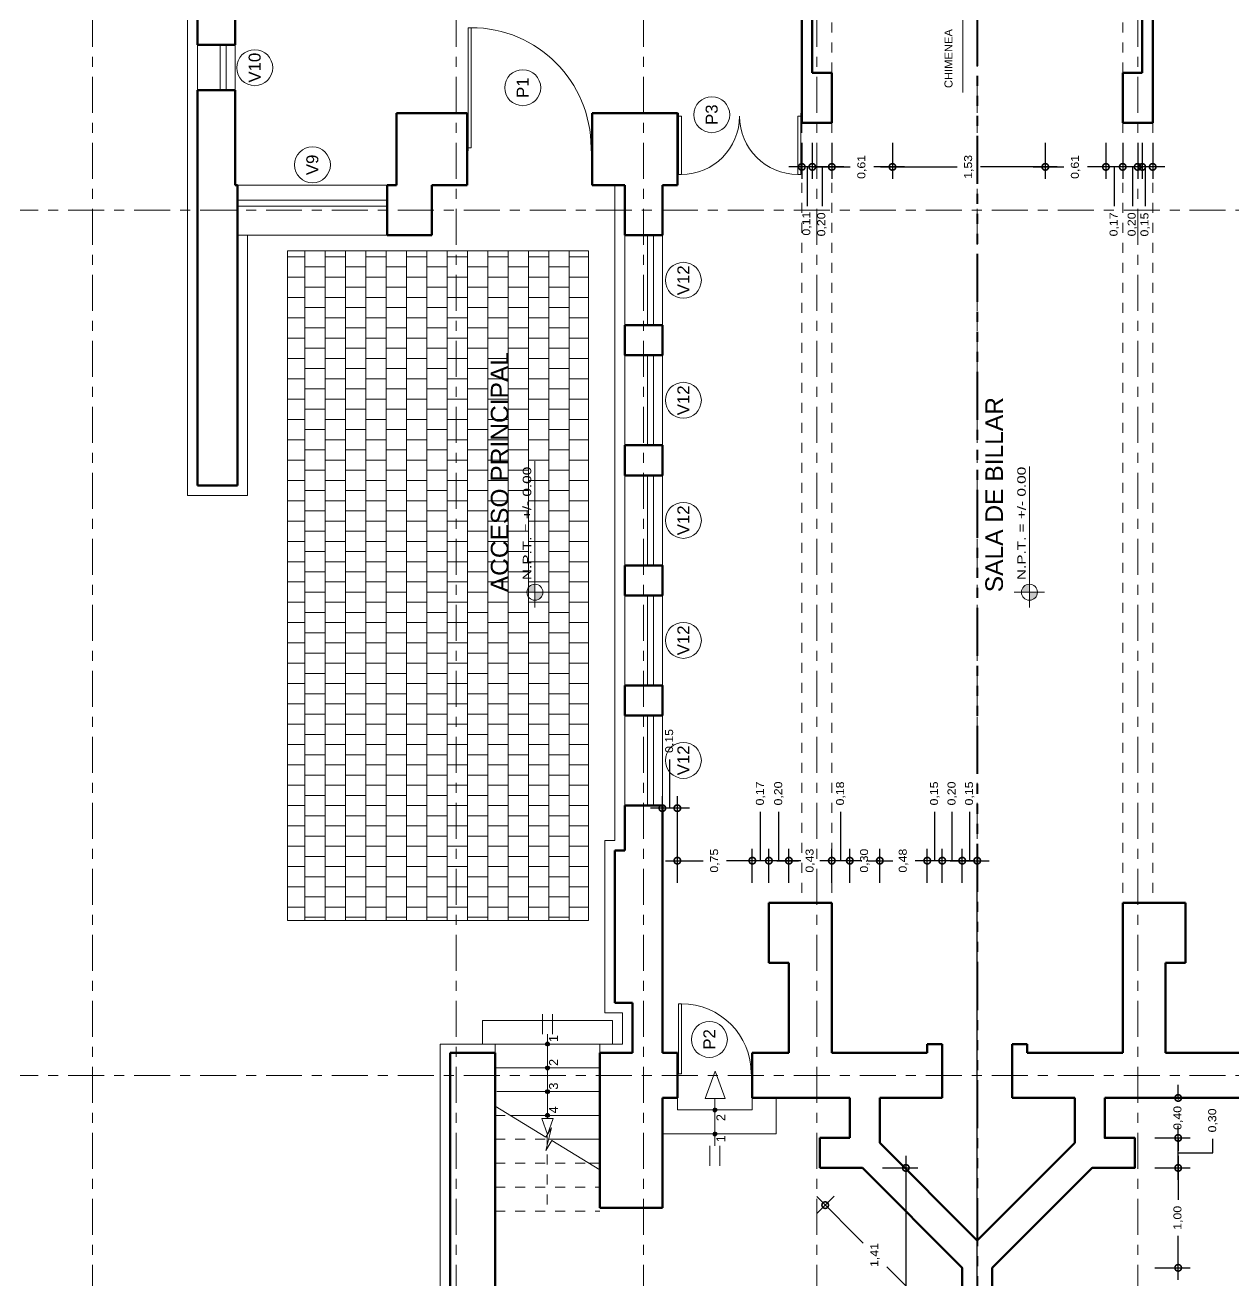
# Model space of a CAD drawing. Header units: millimetres. Extents: x -1459 to -1413, y -119 to 301.
# Drawn here: x -1448.68 to -1436.59, y -104.2 to -91.65 of the extents above; entities that cross this region are included whole.
import ezdxf

# ---------------------------------------------------------------- set-up
doc = ezdxf.new("R2010")
doc.units = ezdxf.units.MM
for name, pattern in [('ACAD_ISO06W100', [36, 24, -3, 0, -3, 0, -3, 0, -3]), ('ACAD_ISO10W100', [18, 12, -3, 0, -3]), ('RAYITAS', [0.375, 0.25, -0.125])]:
    doc.linetypes.add(name, pattern=pattern)
doc.layers.get('0').update_dxf_attribs({"lineweight": 0})
doc.layers.get('Defpoints').update_dxf_attribs({"lineweight": 5})
for name, color, linetype, lineweight in [('CORTE PLUMA 5', 5, 'Continuous', 40), ('COTAS', 190, 'Continuous', 9), ('EJES', 2, 'ACAD_ISO10W100', 13), ('GRADAS CAMBIO NIVEL', 3, 'Continuous', 15), ('MURO CORTADO', 1, 'Continuous', 60), ('MURO VISTO', 6, 'Continuous', 18), ('PROYECCIONES', 40, 'RAYITAS', 13), ('PUERTA VENTANA', 4, 'Continuous', 9), ('TEXTOS', 30, 'Continuous', 5), ('TEXTURAS', 227, 'Continuous', 0), ('VANOS CUADRO', 8, 'Continuous', 9)]:
    doc.layers.add(name, color=color, linetype=linetype, lineweight=lineweight)
doc.styles.add('Arial', font='arial.ttf')
doc.styles.add('ARIAL DERECHO', font='arial.ttf', dxfattribs={"width": 1.1})
doc.styles.get("Standard").update_dxf_attribs({"font": 'arial.ttf'})
doc.dimstyles.new('COTAS 50 OK', dxfattribs={"dimtxt": 0.08, "dimasz": 0.13, "dimexe": 0.12, "dimexo": 0.2, "dimgap": 0.07, "dimtad": 0, "dimtih": 1, "dimtoh": 1, "dimzin": 0, "dimtxsty": 'ARIAL DERECHO', "dimblk": 'DOTSMALL', "dimcen": 0.15, "dimdle": 0.12, "dimadec": 0, "dimazin": 0, "dimtfac": 1, "dimtmove": 1, "dimatfit": 3, "dimfxl": 1, "dimtzin": 0, "dimarcsym": 0})

# ---------------------------------------------------------------- blocks, each defined once
blk = doc.blocks.new('puerta--1.25')
at = {"layer": 'PUERTA VENTANA'}
blk.add_line((92.632, 143.638), (92.632, 143.668), dxfattribs=at)
for points in [[(91.432, 143.678), (91.402, 143.678), (91.402, 143.668), (92.632, 143.668)], [(91.432, 143.678), (91.432, 143.638), (92.632, 143.638)]]:
    blk.add_lwpolyline(points, dxfattribs=at)
blk.add_lwpolyline([(91.402, 142.438), (91.402, 142.428), (91.432, 142.428), (91.432, 142.438), (91.402, 142.438)], close=True, dxfattribs=at)
blk.add_arc((91.432, 143.638), 1.2, 270, 0, dxfattribs=at)
blk = doc.blocks.new('npt')
h = blk.add_hatch(color=256)
h.paths.add_polyline_path([(0, 0), (0.071, 0, 0.414214), (0, 0.071)])
h.paths.add_polyline_path([(0, -0.071), (0, 0), (-0.071, 0, 0.414214)])
for p, q in [((0, 0.135), (0, -0.135)), ((-0.135, 0), (0.972, 0))]:
    blk.add_line(p, q)
blk.add_circle((0, 0), 0.0709)
blk = doc.blocks.new('CIRCULO GRADA')
at = {"layer": 'GRADAS CAMBIO NIVEL'}
h = blk.add_hatch(color=256, dxfattribs=at)
h.paths.add_polyline_path([(0.014, 0.014, 0.414214), (-0.014, 0.014), (0, 0)])
h.paths.add_polyline_path([(0.014, 0.014), (0, 0), (0.014, -0.014, 0.414214)])
h.paths.add_polyline_path([(0.014, -0.014), (0, 0), (-0.014, -0.014, 0.414214)])
h.paths.add_polyline_path([(0, 0), (-0.014, 0.014, 0.414214), (-0.014, -0.014)])
blk.add_circle((0, 0), 0.02, dxfattribs=at)
blk = doc.blocks.new('puerta--75')
at = {"layer": 'PUERTA VENTANA'}
for p, q in [((211.926, 118.601), (212.626, 118.601)), ((211.926, 118.601), (211.926, 118.571)), ((211.926, 118.571), (212.626, 118.571)), ((212.626, 118.571), (212.626, 118.601))]:
    blk.add_line(p, q, dxfattribs=at)
blk.add_arc((211.926, 118.571), 0.7, 270, 0, dxfattribs=at)
blk = doc.blocks.new('puert dobl')
at = {"layer": 'PUERTA VENTANA'}
for p, q in [((368.957, 113.998), (368.957, 114.003)), ((368.957, 114.003), (368.987, 114.003)), ((368.957, 113.993), (368.957, 113.998)), ((369.569, 113.993), (368.957, 113.993)), ((368.987, 114.003), (368.987, 113.963)), ((368.987, 113.963), (369.569, 113.963)), ((369.569, 113.963), (369.569, 113.993)), ((369.569, 112.798), (369.569, 112.768))]:
    blk.add_line(p, q, dxfattribs=at)
blk.add_lwpolyline([(369.569, 112.768), (368.957, 112.768), (368.957, 112.763), (368.957, 112.758), (368.987, 112.758), (368.987, 112.798), (369.569, 112.798)], dxfattribs=at)
for centre, start, end in [((368.987, 113.963), 270, 0), ((368.987, 112.798), 0, 90)]:
    blk.add_arc(centre, 0.582, start, end, dxfattribs=at)
blk = doc.blocks.new('FLEC')
at = {"layer": 'TEXTOS', "extrusion": (0, 0, -1)}
for p, q in [((203.611, -47.254), (203.889, -47.016)), ((203.889, -47.016), (204.734, -47.016))]:
    blk.add_line(p, q, dxfattribs=at)
blk.add_solid([(-203.597, -47.238), (-203.513, -47.339), (-203.625, -47.271)], dxfattribs=at)
blk = doc.blocks.new('_DotSmall')
at = {"color": 0, "linetype": 'ByBlock', "const_width": 0.5}
blk.add_lwpolyline([(-0.0625, 0, 1), (0.0625, 0, 1)], format="xyb", close=True, dxfattribs=at)
blk = doc.blocks.new('*D888')
at = {"layer": 'COTAS', "color": 0, "lineweight": -2}
for p, q in [((-1441.137, -99.656), (-1441.137, -99.516)), ((-1441.137, -100.003), (-1441.137, -99.656)), ((-1441.237, -100.225), (-1441.237, -99.883)), ((-1441.037, -100.225), (-1441.037, -99.883)), ((-1440.917, -100.003), (-1441.357, -100.003))]:
    blk.add_line(p, q, dxfattribs=at)
at = {"layer": 'Defpoints', "color": 0}
for p in [(-1441.237, -100.003), (-1441.237, -100.425), (-1441.037, -100.425)]:
    blk.add_point(p, dxfattribs=at)
at = {"layer": 'COTAS', "color": 0, "lineweight": -2, "xscale": 0.13, "yscale": 0.13, "zscale": 0.13, "rotation": 180}
blk.add_blockref('_DotSmall', (-1441.237, -100.003), dxfattribs=at)
at = {"layer": 'COTAS', "color": 0, "lineweight": -2, "xscale": 0.13, "yscale": 0.13, "zscale": 0.13}
blk.add_blockref('_DotSmall', (-1441.037, -100.003), dxfattribs=at)
at = {"layer": 'COTAS', "color": 0, "insert": (-1441.137, -99.331), "char_height": 0.08, "attachment_point": 5, "rotation": 90, "style": 'ARIAL DERECHO'}
blk.add_mtext('0,20', dxfattribs=at)
blk = doc.blocks.new('*D889')
at = {"layer": 'COTAS', "color": 0, "lineweight": -2}
for p, q in [((-1441.32, -99.656), (-1441.32, -99.516)), ((-1441.32, -100.003), (-1441.32, -99.656)), ((-1441.403, -100.225), (-1441.403, -99.883)), ((-1441.237, -100.225), (-1441.237, -99.883)), ((-1441.117, -100.003), (-1441.523, -100.003))]:
    blk.add_line(p, q, dxfattribs=at)
at = {"layer": 'Defpoints', "color": 0}
for p in [(-1441.403, -100.003), (-1441.403, -100.425), (-1441.237, -100.425)]:
    blk.add_point(p, dxfattribs=at)
at = {"layer": 'COTAS', "color": 0, "lineweight": -2, "xscale": 0.13, "yscale": 0.13, "zscale": 0.13, "rotation": 180}
blk.add_blockref('_DotSmall', (-1441.403, -100.003), dxfattribs=at)
at = {"layer": 'COTAS', "color": 0, "lineweight": -2, "xscale": 0.13, "yscale": 0.13, "zscale": 0.13}
blk.add_blockref('_DotSmall', (-1441.237, -100.003), dxfattribs=at)
at = {"layer": 'COTAS', "color": 0, "insert": (-1441.32, -99.331), "char_height": 0.08, "attachment_point": 5, "rotation": 90, "style": 'ARIAL DERECHO'}
blk.add_mtext('0,17', dxfattribs=at)
blk = doc.blocks.new('*D890')
at = {"layer": 'COTAS', "color": 0, "lineweight": -2}
for p, q in [((-1442.153, -100.225), (-1442.153, -99.883)), ((-1441.403, -100.225), (-1441.403, -99.883)), ((-1442.273, -100.003), (-1441.896, -100.003)), ((-1441.283, -100.003), (-1441.66, -100.003))]:
    blk.add_line(p, q, dxfattribs=at)
at = {"layer": 'Defpoints', "color": 0}
for p in [(-1442.153, -100.003), (-1442.153, -100.425), (-1441.403, -100.425)]:
    blk.add_point(p, dxfattribs=at)
at = {"layer": 'COTAS', "color": 0, "lineweight": -2, "xscale": 0.13, "yscale": 0.13, "zscale": 0.13, "rotation": 180}
blk.add_blockref('_DotSmall', (-1442.153, -100.003), dxfattribs=at)
at = {"layer": 'COTAS', "color": 0, "lineweight": -2, "xscale": 0.13, "yscale": 0.13, "zscale": 0.13}
blk.add_blockref('_DotSmall', (-1441.403, -100.003), dxfattribs=at)
at = {"layer": 'COTAS', "color": 0, "insert": (-1441.778, -100.003), "char_height": 0.08, "attachment_point": 5, "rotation": 90, "style": 'ARIAL DERECHO'}
blk.add_mtext('0,75', dxfattribs=at)
blk = doc.blocks.new('*D891')
at = {"layer": 'COTAS', "color": 0, "lineweight": -2}
for p, q in [((-1442.228, -99.131), (-1442.228, -98.991)), ((-1442.228, -99.478), (-1442.228, -99.131)), ((-1442.303, -99.7), (-1442.303, -99.358)), ((-1442.153, -100.225), (-1442.153, -99.358)), ((-1442.033, -99.478), (-1442.423, -99.478))]:
    blk.add_line(p, q, dxfattribs=at)
at = {"layer": 'Defpoints', "color": 0}
for p in [(-1442.303, -99.478), (-1442.303, -99.9), (-1442.153, -100.425)]:
    blk.add_point(p, dxfattribs=at)
at = {"layer": 'COTAS', "color": 0, "lineweight": -2, "xscale": 0.13, "yscale": 0.13, "zscale": 0.13, "rotation": 180}
blk.add_blockref('_DotSmall', (-1442.303, -99.478), dxfattribs=at)
at = {"layer": 'COTAS', "color": 0, "lineweight": -2, "xscale": 0.13, "yscale": 0.13, "zscale": 0.13}
blk.add_blockref('_DotSmall', (-1442.153, -99.478), dxfattribs=at)
at = {"layer": 'COTAS', "color": 0, "insert": (-1442.228, -98.806), "char_height": 0.08, "attachment_point": 5, "rotation": 90, "style": 'ARIAL DERECHO'}
blk.add_mtext('0,15', dxfattribs=at)
blk = doc.blocks.new('*D892')
at = {"layer": 'COTAS', "color": 0, "lineweight": -2}
for p, q in [((-1441.037, -100.225), (-1441.037, -99.883)), ((-1440.608, -100.225), (-1440.608, -99.883)), ((-1441.157, -100.003), (-1440.941, -100.003)), ((-1440.488, -100.003), (-1440.704, -100.003))]:
    blk.add_line(p, q, dxfattribs=at)
at = {"layer": 'Defpoints', "color": 0, "lineweight": 60}
for p in [(-1441.037, -100.003), (-1441.037, -100.425), (-1440.608, -100.425)]:
    blk.add_point(p, dxfattribs=at)
at = {"layer": 'COTAS', "color": 0, "lineweight": -2, "xscale": 0.13, "yscale": 0.13, "zscale": 0.13, "rotation": 180}
blk.add_blockref('_DotSmall', (-1441.037, -100.003), dxfattribs=at)
at = {"layer": 'COTAS', "color": 0, "lineweight": -2, "xscale": 0.13, "yscale": 0.13, "zscale": 0.13}
blk.add_blockref('_DotSmall', (-1440.608, -100.003), dxfattribs=at)
at = {"layer": 'COTAS', "color": 0, "insert": (-1440.823, -100.003), "char_height": 0.08, "attachment_point": 5, "rotation": 90, "style": 'ARIAL DERECHO'}
blk.add_mtext('0,43', dxfattribs=at)
blk = doc.blocks.new('*D893')
at = {"layer": 'COTAS', "color": 0, "lineweight": -2}
for p, q in [((-1440.428, -100.225), (-1440.428, -99.883)), ((-1440.128, -100.225), (-1440.128, -99.883)), ((-1440.428, -100.003), (-1440.558, -100.003)), ((-1440.428, -100.003), (-1440.396, -100.003)), ((-1440.128, -100.003), (-1440.16, -100.003)), ((-1440.128, -100.003), (-1439.998, -100.003))]:
    blk.add_line(p, q, dxfattribs=at)
at = {"layer": 'Defpoints', "color": 0}
for p in [(-1440.428, -100.003), (-1440.428, -100.425), (-1440.128, -100.425)]:
    blk.add_point(p, dxfattribs=at)
at = {"layer": 'COTAS', "color": 0, "lineweight": -2, "xscale": 0.13, "yscale": 0.13, "zscale": 0.13}
blk.add_blockref('_DotSmall', (-1440.428, -100.003), dxfattribs=at)
at = {"layer": 'COTAS', "color": 0, "lineweight": -2, "xscale": 0.13, "yscale": 0.13, "zscale": 0.13, "rotation": 180}
blk.add_blockref('_DotSmall', (-1440.128, -100.003), dxfattribs=at)
at = {"layer": 'COTAS', "color": 0, "insert": (-1440.278, -100.003), "char_height": 0.08, "attachment_point": 5, "rotation": 90, "style": 'ARIAL DERECHO'}
blk.add_mtext('0,30', dxfattribs=at)
blk = doc.blocks.new('*D894')
at = {"layer": 'COTAS', "color": 0, "lineweight": -2}
for p, q in [((-1440.518, -99.656), (-1440.518, -99.516)), ((-1440.518, -100.003), (-1440.518, -99.656)), ((-1440.608, -100.225), (-1440.608, -99.883)), ((-1440.428, -100.225), (-1440.428, -99.883)), ((-1440.308, -100.003), (-1440.728, -100.003))]:
    blk.add_line(p, q, dxfattribs=at)
at = {"layer": 'Defpoints', "color": 0}
for p in [(-1440.608, -100.003), (-1440.608, -100.425), (-1440.428, -100.425)]:
    blk.add_point(p, dxfattribs=at)
at = {"layer": 'COTAS', "color": 0, "lineweight": -2, "xscale": 0.13, "yscale": 0.13, "zscale": 0.13, "rotation": 180}
blk.add_blockref('_DotSmall', (-1440.608, -100.003), dxfattribs=at)
at = {"layer": 'COTAS', "color": 0, "lineweight": -2, "xscale": 0.13, "yscale": 0.13, "zscale": 0.13}
blk.add_blockref('_DotSmall', (-1440.428, -100.003), dxfattribs=at)
at = {"layer": 'COTAS', "color": 0, "insert": (-1440.518, -99.331), "char_height": 0.08, "attachment_point": 5, "rotation": 90, "style": 'ARIAL DERECHO'}
blk.add_mtext('0,18', dxfattribs=at)
blk = doc.blocks.new('*D895')
at = {"layer": 'COTAS', "color": 0, "lineweight": -2}
for p, q in [((-1440.128, -100.225), (-1440.128, -99.883)), ((-1439.653, -100.225), (-1439.653, -99.883)), ((-1440.248, -100.003), (-1440.009, -100.003)), ((-1439.533, -100.003), (-1439.772, -100.003))]:
    blk.add_line(p, q, dxfattribs=at)
at = {"layer": 'Defpoints', "color": 0}
for p in [(-1440.128, -100.003), (-1440.128, -100.425), (-1439.653, -100.425)]:
    blk.add_point(p, dxfattribs=at)
at = {"layer": 'COTAS', "color": 0, "lineweight": -2, "xscale": 0.13, "yscale": 0.13, "zscale": 0.13, "rotation": 180}
blk.add_blockref('_DotSmall', (-1440.128, -100.003), dxfattribs=at)
at = {"layer": 'COTAS', "color": 0, "lineweight": -2, "xscale": 0.13, "yscale": 0.13, "zscale": 0.13}
blk.add_blockref('_DotSmall', (-1439.653, -100.003), dxfattribs=at)
at = {"layer": 'COTAS', "color": 0, "insert": (-1439.891, -100.003), "char_height": 0.08, "attachment_point": 5, "rotation": 90, "style": 'ARIAL DERECHO'}
blk.add_mtext('0,48', dxfattribs=at)
blk = doc.blocks.new('*D896')
at = {"layer": 'COTAS', "color": 0, "lineweight": -2}
for p, q in [((-1439.578, -99.656), (-1439.578, -99.516)), ((-1439.578, -100.003), (-1439.578, -99.656)), ((-1439.653, -100.225), (-1439.653, -99.883)), ((-1439.503, -100.225), (-1439.503, -99.883)), ((-1439.383, -100.003), (-1439.773, -100.003))]:
    blk.add_line(p, q, dxfattribs=at)
at = {"layer": 'Defpoints', "color": 0}
for p in [(-1439.653, -100.003), (-1439.653, -100.425), (-1439.503, -100.425)]:
    blk.add_point(p, dxfattribs=at)
at = {"layer": 'COTAS', "color": 0, "lineweight": -2, "xscale": 0.13, "yscale": 0.13, "zscale": 0.13, "rotation": 180}
blk.add_blockref('_DotSmall', (-1439.653, -100.003), dxfattribs=at)
at = {"layer": 'COTAS', "color": 0, "lineweight": -2, "xscale": 0.13, "yscale": 0.13, "zscale": 0.13}
blk.add_blockref('_DotSmall', (-1439.503, -100.003), dxfattribs=at)
at = {"layer": 'COTAS', "color": 0, "insert": (-1439.578, -99.331), "char_height": 0.08, "attachment_point": 5, "rotation": 90, "style": 'ARIAL DERECHO'}
blk.add_mtext('0,15', dxfattribs=at)
blk = doc.blocks.new('*D897')
at = {"layer": 'COTAS', "color": 0, "lineweight": -2}
for p, q in [((-1439.403, -99.656), (-1439.403, -99.516)), ((-1439.403, -100.003), (-1439.403, -99.656)), ((-1439.503, -100.225), (-1439.503, -99.883)), ((-1439.303, -100.225), (-1439.303, -99.883)), ((-1439.183, -100.003), (-1439.623, -100.003))]:
    blk.add_line(p, q, dxfattribs=at)
at = {"layer": 'Defpoints', "color": 0}
for p in [(-1439.503, -100.003), (-1439.503, -100.425), (-1439.303, -100.425)]:
    blk.add_point(p, dxfattribs=at)
at = {"layer": 'COTAS', "color": 0, "lineweight": -2, "xscale": 0.13, "yscale": 0.13, "zscale": 0.13, "rotation": 180}
blk.add_blockref('_DotSmall', (-1439.503, -100.003), dxfattribs=at)
at = {"layer": 'COTAS', "color": 0, "lineweight": -2, "xscale": 0.13, "yscale": 0.13, "zscale": 0.13}
blk.add_blockref('_DotSmall', (-1439.303, -100.003), dxfattribs=at)
at = {"layer": 'COTAS', "color": 0, "insert": (-1439.403, -99.331), "char_height": 0.08, "attachment_point": 5, "rotation": 90, "style": 'ARIAL DERECHO'}
blk.add_mtext('0,20', dxfattribs=at)
blk = doc.blocks.new('*D898')
at = {"layer": 'COTAS', "color": 0, "lineweight": -2}
for p, q in [((-1439.228, -99.656), (-1439.228, -99.516)), ((-1439.228, -100.003), (-1439.228, -99.656)), ((-1439.303, -100.225), (-1439.303, -99.883)), ((-1439.153, -112.125), (-1439.153, -99.883)), ((-1439.423, -100.003), (-1439.033, -100.003))]:
    blk.add_line(p, q, dxfattribs=at)
at = {"layer": 'Defpoints', "color": 0}
for p in [(-1439.153, -100.003), (-1439.303, -100.425), (-1439.153, -112.325)]:
    blk.add_point(p, dxfattribs=at)
at = {"layer": 'COTAS', "color": 0, "lineweight": -2, "xscale": 0.13, "yscale": 0.13, "zscale": 0.13, "rotation": 180}
blk.add_blockref('_DotSmall', (-1439.303, -100.003), dxfattribs=at)
at = {"layer": 'COTAS', "color": 0, "lineweight": -2, "xscale": 0.13, "yscale": 0.13, "zscale": 0.13}
blk.add_blockref('_DotSmall', (-1439.153, -100.003), dxfattribs=at)
at = {"layer": 'COTAS', "color": 0, "insert": (-1439.228, -99.331), "char_height": 0.08, "attachment_point": 5, "rotation": 90, "style": 'ARIAL DERECHO'}
blk.add_mtext('0,15', dxfattribs=at)
blk = doc.blocks.new('*D899')
at = {"layer": 'COTAS', "color": 0, "lineweight": -2}
for p, q in [((-1440.908, -92.826), (-1440.908, -93.186)), ((-1440.803, -92.826), (-1440.803, -93.186)), ((-1440.908, -93.066), (-1441.038, -93.066)), ((-1440.803, -93.066), (-1440.908, -93.066)), ((-1440.803, -93.066), (-1440.908, -93.066)), ((-1440.856, -93.066), (-1440.856, -93.317)), ((-1440.803, -93.066), (-1440.673, -93.066)), ((-1440.856, -93.317), (-1440.856, -93.457))]:
    blk.add_line(p, q, dxfattribs=at)
at = {"layer": 'Defpoints', "color": 0}
for p in [(-1440.908, -92.626), (-1440.803, -92.626), (-1440.908, -93.066)]:
    blk.add_point(p, dxfattribs=at)
at = {"layer": 'COTAS', "color": 0, "lineweight": -2, "xscale": 0.13, "yscale": 0.13, "zscale": 0.13}
blk.add_blockref('_DotSmall', (-1440.908, -93.066), dxfattribs=at)
at = {"layer": 'COTAS', "color": 0, "lineweight": -2, "xscale": 0.13, "yscale": 0.13, "zscale": 0.13, "rotation": 180}
blk.add_blockref('_DotSmall', (-1440.803, -93.066), dxfattribs=at)
at = {"layer": 'COTAS', "color": 0, "insert": (-1440.856, -93.633), "char_height": 0.08, "attachment_point": 5, "rotation": 90, "style": 'ARIAL DERECHO'}
blk.add_mtext('0,11', dxfattribs=at)
blk = doc.blocks.new('*D900')
at = {"layer": 'COTAS', "color": 0, "lineweight": -2}
for p, q in [((-1440.803, -92.826), (-1440.803, -93.186)), ((-1440.608, -92.826), (-1440.608, -93.186)), ((-1440.488, -93.066), (-1440.923, -93.066)), ((-1440.706, -93.066), (-1440.706, -93.317)), ((-1440.706, -93.317), (-1440.706, -93.457))]:
    blk.add_line(p, q, dxfattribs=at)
at = {"layer": 'Defpoints', "color": 0}
for p in [(-1440.803, -92.626), (-1440.608, -92.626), (-1440.803, -93.066)]:
    blk.add_point(p, dxfattribs=at)
at = {"layer": 'COTAS', "color": 0, "lineweight": -2, "xscale": 0.13, "yscale": 0.13, "zscale": 0.13, "rotation": 180}
blk.add_blockref('_DotSmall', (-1440.803, -93.066), dxfattribs=at)
at = {"layer": 'COTAS', "color": 0, "lineweight": -2, "xscale": 0.13, "yscale": 0.13, "zscale": 0.13}
blk.add_blockref('_DotSmall', (-1440.608, -93.066), dxfattribs=at)
at = {"layer": 'COTAS', "color": 0, "insert": (-1440.706, -93.641), "char_height": 0.08, "attachment_point": 5, "rotation": 90, "style": 'ARIAL DERECHO'}
blk.add_mtext('0,20', dxfattribs=at)
blk = doc.blocks.new('*D901')
at = {"layer": 'COTAS', "color": 0, "lineweight": -2}
for p, q in [((-1440.608, -92.826), (-1440.608, -93.186)), ((-1440.001, -92.826), (-1440.001, -93.186)), ((-1440.728, -93.066), (-1440.423, -93.066)), ((-1439.881, -93.066), (-1440.187, -93.066))]:
    blk.add_line(p, q, dxfattribs=at)
at = {"layer": 'Defpoints', "color": 0}
for p in [(-1440.608, -92.626), (-1440.001, -92.626), (-1440.608, -93.066)]:
    blk.add_point(p, dxfattribs=at)
at = {"layer": 'COTAS', "color": 0, "lineweight": -2, "xscale": 0.13, "yscale": 0.13, "zscale": 0.13, "rotation": 180}
blk.add_blockref('_DotSmall', (-1440.608, -93.066), dxfattribs=at)
at = {"layer": 'COTAS', "color": 0, "lineweight": -2, "xscale": 0.13, "yscale": 0.13, "zscale": 0.13}
blk.add_blockref('_DotSmall', (-1440.001, -93.066), dxfattribs=at)
at = {"layer": 'COTAS', "color": 0, "insert": (-1440.305, -93.066), "char_height": 0.08, "attachment_point": 5, "rotation": 90, "style": 'ARIAL DERECHO'}
blk.add_mtext('0,61', dxfattribs=at)
blk = doc.blocks.new('*D902')
at = {"layer": 'COTAS', "color": 0, "lineweight": -2}
for p, q in [((-1440.001, -92.826), (-1440.001, -93.186)), ((-1438.472, -92.826), (-1438.472, -93.186)), ((-1440.121, -93.066), (-1439.355, -93.066)), ((-1438.352, -93.066), (-1439.119, -93.066))]:
    blk.add_line(p, q, dxfattribs=at)
at = {"layer": 'Defpoints', "color": 0}
for p in [(-1440.001, -92.626), (-1438.472, -92.626), (-1438.472, -93.066)]:
    blk.add_point(p, dxfattribs=at)
at = {"layer": 'COTAS', "color": 0, "lineweight": -2, "xscale": 0.13, "yscale": 0.13, "zscale": 0.13, "rotation": 180}
blk.add_blockref('_DotSmall', (-1440.001, -93.066), dxfattribs=at)
at = {"layer": 'COTAS', "color": 0, "lineweight": -2, "xscale": 0.13, "yscale": 0.13, "zscale": 0.13}
blk.add_blockref('_DotSmall', (-1438.472, -93.066), dxfattribs=at)
at = {"layer": 'COTAS', "color": 0, "insert": (-1439.237, -93.066), "char_height": 0.08, "attachment_point": 5, "rotation": 90, "style": 'ARIAL DERECHO'}
blk.add_mtext('1,53', dxfattribs=at)
blk = doc.blocks.new('*D903')
at = {"layer": 'COTAS', "color": 0, "lineweight": -2}
for p, q in [((-1438.472, -92.826), (-1438.472, -93.186)), ((-1437.866, -92.826), (-1437.866, -93.186)), ((-1438.592, -93.066), (-1438.287, -93.066)), ((-1437.746, -93.066), (-1438.051, -93.066))]:
    blk.add_line(p, q, dxfattribs=at)
at = {"layer": 'Defpoints', "color": 0}
for p in [(-1438.472, -92.626), (-1437.866, -92.626), (-1437.866, -93.066)]:
    blk.add_point(p, dxfattribs=at)
at = {"layer": 'COTAS', "color": 0, "lineweight": -2, "xscale": 0.13, "yscale": 0.13, "zscale": 0.13, "rotation": 180}
blk.add_blockref('_DotSmall', (-1438.472, -93.066), dxfattribs=at)
at = {"layer": 'COTAS', "color": 0, "lineweight": -2, "xscale": 0.13, "yscale": 0.13, "zscale": 0.13}
blk.add_blockref('_DotSmall', (-1437.866, -93.066), dxfattribs=at)
at = {"layer": 'COTAS', "color": 0, "insert": (-1438.169, -93.066), "char_height": 0.08, "attachment_point": 5, "rotation": 90, "style": 'ARIAL DERECHO'}
blk.add_mtext('0,61', dxfattribs=at)
blk = doc.blocks.new('*D904')
at = {"layer": 'COTAS', "color": 0, "lineweight": -2}
for p, q in [((-1437.548, -92.826), (-1437.548, -93.186)), ((-1437.398, -92.826), (-1437.398, -93.186)), ((-1437.278, -93.066), (-1437.668, -93.066)), ((-1437.473, -93.066), (-1437.473, -93.317)), ((-1437.473, -93.317), (-1437.473, -93.457))]:
    blk.add_line(p, q, dxfattribs=at)
at = {"layer": 'Defpoints', "color": 0}
for p in [(-1437.548, -92.626), (-1437.398, -92.626), (-1437.548, -93.066)]:
    blk.add_point(p, dxfattribs=at)
at = {"layer": 'COTAS', "color": 0, "lineweight": -2, "xscale": 0.13, "yscale": 0.13, "zscale": 0.13, "rotation": 180}
blk.add_blockref('_DotSmall', (-1437.548, -93.066), dxfattribs=at)
at = {"layer": 'COTAS', "color": 0, "lineweight": -2, "xscale": 0.13, "yscale": 0.13, "zscale": 0.13}
blk.add_blockref('_DotSmall', (-1437.398, -93.066), dxfattribs=at)
at = {"layer": 'COTAS', "color": 0, "insert": (-1437.473, -93.642), "char_height": 0.08, "attachment_point": 5, "rotation": 90, "style": 'ARIAL DERECHO'}
blk.add_mtext('0,15', dxfattribs=at)
blk = doc.blocks.new('*D905')
at = {"layer": 'COTAS', "color": 0, "lineweight": -2}
for p, q in [((-1437.698, -92.826), (-1437.698, -93.186)), ((-1437.503, -92.826), (-1437.503, -93.186)), ((-1437.383, -93.066), (-1437.818, -93.066)), ((-1437.601, -93.066), (-1437.601, -93.317)), ((-1437.601, -93.317), (-1437.601, -93.457))]:
    blk.add_line(p, q, dxfattribs=at)
at = {"layer": 'Defpoints', "color": 0, "lineweight": 60}
for p in [(-1437.698, -92.626), (-1437.503, -92.626), (-1437.698, -93.066)]:
    blk.add_point(p, dxfattribs=at)
at = {"layer": 'COTAS', "color": 0, "lineweight": -2, "xscale": 0.13, "yscale": 0.13, "zscale": 0.13, "rotation": 180}
blk.add_blockref('_DotSmall', (-1437.698, -93.066), dxfattribs=at)
at = {"layer": 'COTAS', "color": 0, "lineweight": -2, "xscale": 0.13, "yscale": 0.13, "zscale": 0.13}
blk.add_blockref('_DotSmall', (-1437.503, -93.066), dxfattribs=at)
at = {"layer": 'COTAS', "color": 0, "insert": (-1437.601, -93.641), "char_height": 0.08, "attachment_point": 5, "rotation": 90, "style": 'ARIAL DERECHO'}
blk.add_mtext('0,20', dxfattribs=at)
blk = doc.blocks.new('*D906')
at = {"layer": 'COTAS', "color": 0, "lineweight": -2}
for p, q in [((-1437.866, -92.826), (-1437.866, -93.186)), ((-1437.698, -92.826), (-1437.698, -93.186)), ((-1437.578, -93.066), (-1437.986, -93.066)), ((-1437.782, -93.066), (-1437.782, -93.317)), ((-1437.782, -93.317), (-1437.782, -93.457))]:
    blk.add_line(p, q, dxfattribs=at)
at = {"layer": 'Defpoints', "color": 0}
for p in [(-1437.866, -92.626), (-1437.698, -92.626), (-1437.866, -93.066)]:
    blk.add_point(p, dxfattribs=at)
at = {"layer": 'COTAS', "color": 0, "lineweight": -2, "xscale": 0.13, "yscale": 0.13, "zscale": 0.13, "rotation": 180}
blk.add_blockref('_DotSmall', (-1437.866, -93.066), dxfattribs=at)
at = {"layer": 'COTAS', "color": 0, "lineweight": -2, "xscale": 0.13, "yscale": 0.13, "zscale": 0.13}
blk.add_blockref('_DotSmall', (-1437.698, -93.066), dxfattribs=at)
at = {"layer": 'COTAS', "color": 0, "insert": (-1437.782, -93.641), "char_height": 0.08, "attachment_point": 5, "rotation": 90, "style": 'ARIAL DERECHO'}
blk.add_mtext('0,17', dxfattribs=at)
blk = doc.blocks.new('*D927')
at = {"layer": 'COTAS', "color": 0, "lineweight": -2}
for p, q in [((-1437.143, -103.195), (-1437.143, -102.655)), ((-1437.378, -102.775), (-1437.023, -102.775)), ((-1436.795, -102.925), (-1436.795, -102.785)), ((-1437.143, -102.925), (-1436.795, -102.925)), ((-1437.378, -103.075), (-1437.023, -103.075))]:
    blk.add_line(p, q, dxfattribs=at)
at = {"layer": 'Defpoints', "color": 0}
for p in [(-1437.578, -102.775), (-1437.143, -102.775), (-1437.578, -103.075)]:
    blk.add_point(p, dxfattribs=at)
at = {"layer": 'COTAS', "color": 0, "lineweight": -2, "xscale": 0.13, "yscale": 0.13, "zscale": 0.13}
for p, rotation in [((-1437.143, -102.775), 90), ((-1437.143, -103.075), 270)]:
    blk.add_blockref('_DotSmall', p, dxfattribs=dict(at, rotation=rotation))
at = {"layer": 'COTAS', "color": 0, "insert": (-1436.795, -102.6), "char_height": 0.08, "attachment_point": 5, "rotation": 90, "style": 'ARIAL DERECHO'}
blk.add_mtext('0,30', dxfattribs=at)
blk = doc.blocks.new('*D928')
at = {"layer": 'COTAS', "color": 0, "lineweight": -2}
for p, q in [((-1437.143, -102.375), (-1437.143, -102.245)), ((-1437.378, -102.375), (-1437.023, -102.375)), ((-1437.143, -102.375), (-1437.143, -102.39)), ((-1437.378, -102.775), (-1437.023, -102.775)), ((-1437.143, -102.775), (-1437.143, -102.759)), ((-1437.143, -102.775), (-1437.143, -102.905))]:
    blk.add_line(p, q, dxfattribs=at)
at = {"layer": 'Defpoints', "color": 0}
for p in [(-1437.578, -102.375), (-1437.143, -102.375), (-1437.578, -102.775)]:
    blk.add_point(p, dxfattribs=at)
at = {"layer": 'COTAS', "color": 0, "lineweight": -2, "xscale": 0.13, "yscale": 0.13, "zscale": 0.13}
for p, rotation in [((-1437.143, -102.375), 270), ((-1437.143, -102.775), 90)]:
    blk.add_blockref('_DotSmall', p, dxfattribs=dict(at, rotation=rotation))
at = {"layer": 'COTAS', "color": 0, "insert": (-1437.143, -102.575), "char_height": 0.08, "attachment_point": 5, "rotation": 90, "style": 'ARIAL DERECHO'}
blk.add_mtext('0,40', dxfattribs=at)
blk = doc.blocks.new('*D929')
at = {"layer": 'COTAS', "color": 0, "lineweight": -2}
for p, q in [((-1439.867, -102.955), (-1439.867, -107.515)), ((-1440.102, -103.075), (-1439.747, -103.075)), ((-1439.867, -112.445), (-1439.867, -107.884)), ((-1437.748, -112.325), (-1439.987, -112.325))]:
    blk.add_line(p, q, dxfattribs=at)
at = {"layer": 'Defpoints', "color": 0}
for p in [(-1440.302, -103.075), (-1439.867, -112.325), (-1437.548, -112.325)]:
    blk.add_point(p, dxfattribs=at)
at = {"layer": 'COTAS', "color": 0, "lineweight": -2, "xscale": 0.13, "yscale": 0.13, "zscale": 0.13}
for p, rotation in [((-1439.867, -103.075), 90), ((-1439.867, -112.325), 270)]:
    blk.add_blockref('_DotSmall', p, dxfattribs=dict(at, rotation=rotation))
at = {"layer": 'COTAS', "color": 0, "insert": (-1439.867, -107.7), "char_height": 0.08, "attachment_point": 5, "rotation": 90, "style": 'ARIAL DERECHO'}
blk.add_mtext('9,25', dxfattribs=at)
blk = doc.blocks.new('*D930')
at = {"layer": 'COTAS', "color": 0, "lineweight": -2}
for p, q in [((-1437.143, -102.955), (-1437.143, -103.394)), ((-1437.378, -103.075), (-1437.023, -103.075)), ((-1437.143, -104.194), (-1437.143, -103.754)), ((-1437.378, -104.074), (-1437.023, -104.074))]:
    blk.add_line(p, q, dxfattribs=at)
at = {"layer": 'Defpoints', "color": 0}
for p in [(-1437.578, -103.075), (-1437.143, -103.075), (-1437.578, -104.074)]:
    blk.add_point(p, dxfattribs=at)
at = {"layer": 'COTAS', "color": 0, "lineweight": -2, "xscale": 0.13, "yscale": 0.13, "zscale": 0.13}
for p, rotation in [((-1437.143, -103.075), 90), ((-1437.143, -104.074), 270)]:
    blk.add_blockref('_DotSmall', p, dxfattribs=dict(at, rotation=rotation))
at = {"layer": 'COTAS', "color": 0, "insert": (-1437.143, -103.574), "char_height": 0.08, "attachment_point": 5, "rotation": 90, "style": 'ARIAL DERECHO'}
blk.add_mtext('1,00', dxfattribs=at)
blk = doc.blocks.new('*D935')
at = {"layer": 'COTAS', "color": 0, "lineweight": -2}
for p, q in [((-1440.585, -103.357), (-1440.759, -103.531)), ((-1440.759, -103.362), (-1440.293, -103.828)), ((-1439.59, -104.531), (-1440.057, -104.064)), ((-1439.586, -104.357), (-1439.76, -104.531))]:
    blk.add_line(p, q, dxfattribs=at)
at = {"layer": 'Defpoints', "color": 0}
for p in [(-1440.444, -103.216), (-1440.674, -103.447), (-1439.444, -104.215)]:
    blk.add_point(p, dxfattribs=at)
at = {"layer": 'COTAS', "color": 0, "lineweight": -2, "xscale": 0.13, "yscale": 0.13, "zscale": 0.13}
for p, rotation in [((-1440.674, -103.447), 135.0000000000126), ((-1439.675, -104.446), 315.0000000000126)]:
    blk.add_blockref('_DotSmall', p, dxfattribs=dict(at, rotation=rotation))
at = {"layer": 'COTAS', "color": 0, "insert": (-1440.175, -103.946), "char_height": 0.08, "attachment_point": 5, "rotation": 90, "style": 'ARIAL DERECHO'}
blk.add_mtext('1,41', dxfattribs=at)

msp = doc.modelspace()

# ---------------------------------------------------------------- hatches: boundary and pattern name
at = {"layer": 'TEXTURAS'}
h = msp.add_hatch(dxfattribs=at)
h.set_pattern_fill('AR-B88', color=256, scale=0.001, angle=180, style=0)
h.set_pattern_definition([(270, (-1328.63196, -289.85016), (0.2032, -4e-17), []), (0, (-1328.63196, -289.85016), (0.2032, 0.1016), [0.2032, -0.2032])])
h.paths.add_polyline_path([(-1446.052, -100.601), (-1443.042, -100.601), (-1443.042, -93.904), (-1446.052, -93.904)])

# ---------------------------------------------------------------- linework, layer by layer
at = {"layer": 'CORTE PLUMA 5', "linetype": 'ACAD_ISO06W100', "lineweight": 40, "ltscale": 0.02}
msp.add_line((-1439.153, -58.536), (-1439.153, -114.536), dxfattribs=at)
at = {"layer": 'EJES', "ltscale": 0.03}
for p, q in [((-1448.003, -112.325), (-1448.003, -60.4)), ((-1444.366, -112.325), (-1444.366, -60.4)), ((-1442.491, -112.325), (-1442.491, -60.4)), ((-1440.758, -112.325), (-1440.758, -60.4)), ((-1439.153, -112.325), (-1439.153, -60.4)), ((-1437.548, -112.325), (-1437.548, -60.4)), ((-1427.428, -93.499), (-1451.503, -93.499)), ((-1427.428, -102.15), (-1451.503, -102.15))]:
    msp.add_line(p, q, dxfattribs=at)
at = {"layer": 'GRADAS CAMBIO NIVEL'}
for p, q in [((-1443.502, -101.537), (-1443.502, -101.737)), ((-1443.402, -101.537), (-1443.402, -101.737)), ((-1443.452, -101.737), (-1443.452, -102.582)), ((-1443.975, -102.075), (-1442.929, -102.075)), ((-1443.958, -102.312), (-1442.929, -102.312)), ((-1442.153, -102.495), (-1442.153, -102.375)), ((-1441.778, -102.855), (-1441.778, -102.382)), ((-1441.403, -102.495), (-1441.403, -102.375)), ((-1441.163, -102.735), (-1441.163, -102.375)), ((-1443.824, -102.55), (-1442.929, -102.55)), ((-1442.153, -102.495), (-1441.403, -102.495)), ((-1443.441, -102.787), (-1442.929, -102.787)), ((-1442.303, -102.735), (-1441.163, -102.735)), ((-1441.828, -103.055), (-1441.828, -102.855)), ((-1441.728, -103.055), (-1441.728, -102.855)), ((-1443.04, -103.027), (-1442.929, -103.027))]:
    msp.add_line(p, q, dxfattribs=at)
for points in [[(-1442.929, -101.925), (-1442.929, -101.837), (-1443.975, -101.837), (-1443.975, -101.925)], [(-1443.975, -102.457), (-1443.469, -102.766), (-1443.412, -102.673), (-1443.47, -102.9), (-1443.41, -102.801), (-1442.929, -103.095)]]:
    msp.add_lwpolyline(points, dxfattribs=at)
for points in [[(-1441.776, -102.107), (-1441.876, -102.382), (-1441.676, -102.382)], [(-1443.395, -102.582), (-1443.452, -102.74), (-1443.509, -102.582)]]:
    msp.add_lwpolyline(points, close=True, dxfattribs=at)
at = {"layer": 'MURO CORTADO'}
for p, q in [((-1437.398, -92.626), (-1437.398, -88.95)), ((-1440.908, -90.4), (-1440.908, -92.626)), ((-1440.803, -91.223), (-1440.803, -92.126)), ((-1437.503, -92.126), (-1437.503, -91.223)), ((-1446.953, -91.537), (-1446.953, -91.847)), ((-1446.578, -91.847), (-1446.578, -91.537)), ((-1446.953, -91.847), (-1446.578, -91.847)), ((-1440.803, -92.126), (-1440.608, -92.126)), ((-1440.608, -92.126), (-1440.608, -92.626)), ((-1437.698, -92.126), (-1437.503, -92.126)), ((-1437.698, -92.126), (-1437.698, -92.626)), ((-1446.578, -92.3), (-1446.953, -92.3)), ((-1446.578, -92.3), (-1446.578, -93.248)), ((-1444.964, -92.529), (-1444.964, -93.248)), ((-1444.256, -92.529), (-1444.256, -93.248)), ((-1442.153, -93.248), (-1442.153, -92.529)), ((-1440.908, -92.626), (-1440.608, -92.626)), ((-1437.698, -92.626), (-1437.398, -92.626)), ((-1446.578, -93.248), (-1446.553, -93.248)), ((-1446.553, -96.253), (-1446.553, -93.248)), ((-1444.964, -93.248), (-1445.055, -93.248)), ((-1445.055, -93.248), (-1445.055, -93.75)), ((-1444.61, -93.75), (-1444.61, -93.248)), ((-1444.256, -93.248), (-1444.61, -93.248)), ((-1442.678, -93.248), (-1443.006, -93.248)), ((-1442.678, -93.248), (-1442.678, -93.75)), ((-1442.303, -93.248), (-1442.303, -93.75)), ((-1442.303, -93.248), (-1442.153, -93.248)), ((-1445.055, -93.75), (-1444.61, -93.75)), ((-1446.553, -96.253), (-1446.953, -96.253)), ((-1442.678, -98.25), (-1442.678, -98.55)), ((-1442.678, -99.45), (-1442.678, -99.9)), ((-1442.303, -99.45), (-1442.678, -99.45)), ((-1442.303, -101.925), (-1442.303, -99.45)), ((-1442.778, -101.425), (-1442.778, -99.9)), ((-1442.778, -99.9), (-1442.678, -99.9)), ((-1441.237, -100.425), (-1440.608, -100.425)), ((-1441.237, -101.025), (-1441.237, -100.425)), ((-1440.608, -100.425), (-1440.608, -101.925)), ((-1437.069, -100.425), (-1437.698, -100.425)), ((-1437.698, -100.425), (-1437.698, -101.925)), ((-1437.069, -101.025), (-1437.069, -100.425)), ((-1441.237, -101.025), (-1441.037, -101.025)), ((-1441.037, -101.025), (-1441.037, -101.925)), ((-1437.269, -101.025), (-1437.269, -101.925)), ((-1437.069, -101.025), (-1437.269, -101.025)), ((-1442.603, -101.425), (-1442.778, -101.425)), ((-1442.603, -101.925), (-1442.603, -101.425)), ((-1443.975, -101.925), (-1444.425, -101.925)), ((-1442.929, -103.475), (-1442.929, -101.925)), ((-1442.929, -101.925), (-1442.603, -101.925)), ((-1442.303, -101.925), (-1442.153, -101.925)), ((-1442.153, -102.375), (-1442.153, -101.925)), ((-1441.403, -101.925), (-1441.403, -102.375)), ((-1441.403, -101.925), (-1441.037, -101.925)), ((-1440.608, -101.925), (-1439.653, -101.925)), ((-1439.653, -101.925), (-1439.653, -101.837)), ((-1439.653, -101.837), (-1439.503, -101.837)), ((-1439.503, -101.837), (-1439.503, -102.375)), ((-1438.653, -101.837), (-1438.803, -101.837)), ((-1438.803, -101.837), (-1438.803, -102.375)), ((-1438.653, -101.925), (-1438.653, -101.837)), ((-1437.698, -101.925), (-1438.653, -101.925)), ((-1437.269, -101.925), (-1436.003, -101.925)), ((-1442.303, -102.375), (-1442.153, -102.375)), ((-1442.303, -102.375), (-1442.303, -103.475)), ((-1441.403, -102.375), (-1440.428, -102.375)), ((-1440.428, -102.375), (-1440.428, -102.775)), ((-1440.128, -102.825), (-1440.128, -102.375)), ((-1439.503, -102.375), (-1440.128, -102.375)), ((-1438.803, -102.375), (-1438.178, -102.375)), ((-1438.178, -102.825), (-1438.178, -102.375)), ((-1436.053, -102.375), (-1437.878, -102.375)), ((-1440.428, -102.775), (-1440.728, -102.775)), ((-1440.728, -102.775), (-1440.728, -103.075)), ((-1440.128, -102.825), (-1439.153, -103.8)), ((-1438.178, -102.825), (-1439.153, -103.8)), ((-1442.303, -103.475), (-1442.929, -103.475))]:
    msp.add_line(p, q, dxfattribs=at)
for points in [[(-1446.953, -92.3), (-1446.953, -96.253)], [(-1444.256, -92.529), (-1444.964, -92.529)], [(-1442.153, -92.529), (-1443.006, -92.529)], [(-1443.006, -93.248), (-1443.006, -92.529)], [(-1442.678, -93.75), (-1442.303, -93.75)], [(-1442.678, -98.55), (-1442.303, -98.55), (-1442.303, -98.25), (-1442.678, -98.25)], [(-1444.425, -105.525), (-1444.425, -101.925)], [(-1443.975, -104.85), (-1443.975, -101.925)], [(-1440.728, -103.075), (-1440.302, -103.075), (-1439.303, -104.074), (-1439.303, -104.5), (-1439.003, -104.5), (-1439.003, -104.074), (-1438.004, -103.075), (-1437.578, -103.075), (-1437.578, -102.775), (-1437.878, -102.775), (-1437.878, -102.375)]]:
    msp.add_lwpolyline(points, dxfattribs=at)
for points in [[(-1442.678, -94.65), (-1442.678, -94.95), (-1442.303, -94.95), (-1442.303, -94.65)], [(-1442.678, -95.85), (-1442.678, -96.15), (-1442.303, -96.15), (-1442.303, -95.85)], [(-1442.678, -97.05), (-1442.678, -97.35), (-1442.303, -97.35), (-1442.303, -97.05)]]:
    msp.add_lwpolyline(points, close=True, dxfattribs=at)
at = {"layer": 'MURO VISTO'}
for p, q in [((-1446.953, -92.3), (-1446.953, -91.847)), ((-1446.578, -92.3), (-1446.578, -91.847)), ((-1445.055, -93.248), (-1446.553, -93.248)), ((-1442.778, -99.8), (-1442.778, -93.248)), ((-1445.055, -93.75), (-1446.553, -93.75)), ((-1446.453, -96.353), (-1446.453, -93.75)), ((-1442.678, -94.65), (-1442.678, -93.75)), ((-1442.303, -94.65), (-1442.303, -93.75)), ((-1442.678, -95.85), (-1442.678, -94.95)), ((-1442.303, -95.85), (-1442.303, -94.95)), ((-1442.678, -97.05), (-1442.678, -96.15)), ((-1442.303, -97.05), (-1442.303, -96.15)), ((-1446.453, -96.353), (-1447.053, -96.353)), ((-1442.678, -98.25), (-1442.678, -97.35)), ((-1442.303, -98.25), (-1442.303, -97.35)), ((-1442.678, -99.45), (-1442.678, -98.55)), ((-1442.303, -99.45), (-1442.303, -98.55)), ((-1442.878, -101.525), (-1442.878, -99.8)), ((-1442.778, -99.8), (-1442.878, -99.8)), ((-1442.703, -101.525), (-1442.878, -101.525)), ((-1442.703, -101.837), (-1442.703, -101.525)), ((-1442.801, -101.6), (-1444.103, -101.6)), ((-1444.103, -101.6), (-1444.103, -101.837)), ((-1442.801, -101.6), (-1442.801, -101.837)), ((-1443.975, -101.837), (-1444.525, -101.837)), ((-1442.929, -101.837), (-1442.703, -101.837))]:
    msp.add_line(p, q, dxfattribs=at)
for points in [[(-1447.053, -90.175), (-1447.053, -96.353)], [(-1444.525, -105.625), (-1444.525, -101.837)]]:
    msp.add_lwpolyline(points, dxfattribs=at)
at = {"layer": 'PROYECCIONES', "linetype": 'RAYITAS', "lineweight": 13, "ltscale": 0.3}
for p, q in [((-1440.608, -91.223), (-1440.608, -92.126)), ((-1437.698, -91.223), (-1437.698, -92.126)), ((-1440.908, -92.626), (-1440.908, -100.425)), ((-1440.608, -92.626), (-1440.608, -100.425)), ((-1437.698, -92.626), (-1437.698, -100.425)), ((-1437.398, -92.626), (-1437.398, -100.425)), ((-1443.975, -102.55), (-1443.824, -102.55)), ((-1443.975, -102.787), (-1443.441, -102.787)), ((-1443.454, -102.741), (-1443.454, -103.507)), ((-1443.975, -103.027), (-1443.04, -103.027)), ((-1443.975, -103.267), (-1442.929, -103.267)), ((-1443.975, -103.507), (-1442.929, -103.507))]:
    msp.add_line(p, q, dxfattribs=at)
at = {"layer": 'PUERTA VENTANA'}
for p, q in [((-1446.726, -92.3), (-1446.726, -91.847)), ((-1446.666, -92.3), (-1446.666, -91.847)), ((-1445.055, -93.399), (-1446.553, -93.399)), ((-1445.055, -93.459), (-1446.553, -93.459)), ((-1442.451, -94.65), (-1442.451, -93.75)), ((-1442.391, -94.65), (-1442.391, -93.75)), ((-1442.451, -95.85), (-1442.451, -94.95)), ((-1442.391, -95.85), (-1442.391, -94.95)), ((-1442.451, -97.05), (-1442.451, -96.15)), ((-1442.391, -97.05), (-1442.391, -96.15)), ((-1442.451, -98.25), (-1442.451, -97.35)), ((-1442.391, -98.25), (-1442.391, -97.35)), ((-1442.451, -99.45), (-1442.451, -98.55)), ((-1442.391, -99.45), (-1442.391, -98.55))]:
    msp.add_line(p, q, dxfattribs=at)
at = {"layer": 'TEXTOS'}
for p, q in [((-1443.578, -96.226), (-1443.578, -96.007)), ((-1438.631, -96.226), (-1438.631, -96.062))]:
    msp.add_line(p, q, dxfattribs=at)
at = {"layer": 'TEXTURAS'}
msp.add_lwpolyline([(-1443.042, -93.904), (-1446.052, -93.904), (-1446.052, -100.601), (-1443.042, -100.601)], close=True, dxfattribs=at)
at = {"layer": 'VANOS CUADRO'}
for centre in [(-1446.381, -92.074), (-1443.7, -92.274), (-1441.809, -92.544), (-1445.804, -93.046), (-1442.093, -94.2), (-1442.093, -95.4), (-1442.093, -96.6), (-1442.093, -97.8), (-1442.093, -99), (-1441.833, -101.79)]:
    msp.add_circle(centre, 0.18, dxfattribs=at)

# ---------------------------------------------------------------- block references
at = {"xscale": -1, "rotation": 90}
msp.add_blockref('FLEC', (-1486.313, 112.412), dxfattribs=at)
at = {"layer": 'GRADAS CAMBIO NIVEL', "xscale": -1, "rotation": 359.9999974019935}
for p in [(-1443.452, -101.837), (-1443.452, -102.075), (-1443.452, -102.312), (-1443.452, -102.55), (-1441.778, -102.495), (-1441.778, -102.735)]:
    msp.add_blockref('CIRCULO GRADA', p, dxfattribs=at)
at = {"layer": 'PUERTA VENTANA', "rotation": 90}
for name, p in [('puerta--1.25', (-1300.578, -184.306)), ('puerta--75', (-1323.542, -314.06))]:
    msp.add_blockref(name, p, dxfattribs=at)
at = {"layer": 'PUERTA VENTANA', "xscale": -1, "rotation": 90}
msp.add_blockref('puert dobl', (-1328.15, 276.428), dxfattribs=at)
at = {"layer": 'TEXTOS', "xscale": 1.125, "yscale": 1.125, "zscale": 1.125, "rotation": 90}
for p in [(-1443.578, -97.319), (-1438.631, -97.319)]:
    msp.add_blockref('npt', p, dxfattribs=at)

# ---------------------------------------------------------------- texts
at = {"layer": 'GRADAS CAMBIO NIVEL', "char_height": 0.09, "width": 0.1643, "attachment_point": 5, "rotation": 90, "style": 'Arial'}
for s, insert in [('1', (-1443.391, -101.782)), ('2', (-1443.391, -102.02)), ('3', (-1443.391, -102.257)), ('4', (-1443.391, -102.495)), ('2', (-1441.717, -102.572, -0.202)), ('1', (-1441.717, -102.783, -0.202))]:
    msp.add_mtext(s, dxfattribs=dict(at, insert=insert))
at = {"layer": 'TEXTOS', "style": 'Arial', "width": 1.3}
for p in [(-1443.615, -97.197), (-1438.668, -97.197)]:
    msp.add_text('N.P.T. = +/- 0.00', height=0.08437, rotation=90, dxfattribs=at).set_placement(p)
at = {"layer": 'TEXTOS', "insert": (-1439.44, -91.688), "char_height": 0.08, "width": 0.90303, "attachment_point": 6, "rotation": 90, "style": 'Arial'}
msp.add_mtext('CHIMENEA', dxfattribs=at)
at = {"layer": 'TEXTOS', "char_height": 0.1758, "attachment_point": 1, "rotation": 90}
for s, width, insert in [('ACCESO PRINCIPAL', 3.58636, (-1444.019, -97.319)), ('SALA DE BILLAR', 2.87986, (-1439.072, -97.319))]:
    msp.add_mtext_dynamic_manual_height_columns(s, width=width, gutter_width=12.5, heights=[0], dxfattribs=dict(at, insert=insert))
at = {"layer": 'VANOS CUADRO', "char_height": 0.12, "width": 0.4285, "attachment_point": 5, "rotation": 90, "style": 'Arial'}
for s, insert in [('V10', (-1446.381, -92.074)), ('P1', (-1443.7, -92.274)), ('P3', (-1441.809, -92.544)), ('V9', (-1445.804, -93.046)), ('V12', (-1442.093, -94.2)), ('V12', (-1442.093, -95.4)), ('V12', (-1442.093, -96.6)), ('V12', (-1442.093, -97.8)), ('V12', (-1442.093, -99)), ('P2', (-1441.833, -101.79))]:
    msp.add_mtext(s, dxfattribs=dict(at, insert=insert))

# ---------------------------------------------------------------- dimensions: what is measured, and where the dimension line sits
at = {"layer": 'COTAS'}
for base, p1, p2, angle, picture, middle in [((-1440.908038982, -93.06591354), (-1440.803038982, -92.625979206), (-1440.908038982, -92.625979206), 180, '*D899', (-1440.855538982, -93.527066337)), ((-1440.803038982, -93.06591354), (-1440.608038982, -92.625979206), (-1440.803038982, -92.625979206), 180, '*D900', (-1440.705538982, -93.527066337)), ((-1440.608, -93.066), (-1440.001, -92.626), (-1440.608, -92.626), 180, '*D901', (-1440.305, -93.066)), ((-1437.866, -93.066), (-1438.472, -92.626), (-1437.866, -92.626), 180, '*D903', (-1438.169, -93.066)), ((-1437.866, -93.066), (-1437.698, -92.626), (-1437.866, -92.626), 180, '*D906', (-1437.782, -93.527)), ((-1437.698038982, -93.06591354), (-1437.503038982, -92.625979206), (-1437.698038982, -92.625979206), 180, '*D905', (-1437.600538982, -93.527066337)), ((-1437.548, -93.066), (-1437.398, -92.626), (-1437.548, -92.626), 180, '*D904', (-1437.473, -93.527)), ((-1442.303, -99.478), (-1442.153, -100.425), (-1442.303, -99.9), 180, '*D891', (-1442.228, -98.921)), ((-1441.403, -100.003), (-1441.237, -100.425), (-1441.403, -100.425), 180, '*D889', (-1441.32, -99.446)), ((-1441.237, -100.003), (-1441.037, -100.425), (-1441.237, -100.425), 180, '*D888', (-1441.137, -99.446)), ((-1440.608, -100.003), (-1440.428, -100.425), (-1440.608, -100.425), 180, '*D894', (-1440.518, -99.446)), ((-1439.653, -100.003), (-1439.503, -100.425), (-1439.653, -100.425), 180, '*D896', (-1439.578, -99.446)), ((-1439.503, -100.003), (-1439.303, -100.425), (-1439.503, -100.425), 180, '*D897', (-1439.403, -99.446)), ((-1439.153, -100.003), (-1439.303, -100.425), (-1439.153, -112.325), 180, '*D898', (-1439.228, -99.446)), ((-1442.153, -100.003), (-1441.403, -100.425), (-1442.153, -100.425), 180, '*D890', (-1441.778, -100.003)), ((-1441.037, -100.003), (-1440.608, -100.425), (-1441.037, -100.425), 180, '*D892', (-1440.823, -100.003)), ((-1440.428, -100.003), (-1440.128, -100.425), (-1440.428, -100.425), 180, '*D893', (-1440.278, -100.003)), ((-1440.128038982, -100.002885851), (-1439.653038982, -100.424520554), (-1440.128038982, -100.424520554), 180, '*D895', (-1439.890538982, -100.002885851)), ((-1437.143, -102.375), (-1437.578, -102.775), (-1437.578, -102.375), 90, '*D928', (-1437.143, -102.575)), ((-1437.143, -102.775), (-1437.578, -103.075), (-1437.578, -102.775), 90, '*D927', (-1436.795, -102.715)), ((-1439.867, -112.325), (-1440.302, -103.075), (-1437.548, -112.325), 90, '*D929', (-1439.867, -107.7)), ((-1437.143, -103.075), (-1437.578, -104.074), (-1437.578, -103.075), 90, '*D930', (-1437.143, -103.574))]:
    dim = msp.add_linear_dim(base=base, p1=p1, p2=p2, angle=angle, dimstyle='COTAS 50 OK', dxfattribs=at)
    dim.commit()
    dim.dimension.update_dxf_attribs({"geometry": picture, "text_midpoint": middle})
for p1, p2, distance, picture, middle in [((-1440.001, -92.626), (-1438.472, -92.626), -0.44, '*D902', (-1439.237, -93.066)), ((-1439.444, -104.215), (-1440.444, -103.216), 0.326, '*D935', (-1440.175, -103.946))]:
    dim = msp.add_aligned_dim(p1=p1, p2=p2, distance=distance, dimstyle='COTAS 50 OK', dxfattribs=at)
    dim.commit()
    dim.dimension.update_dxf_attribs({"geometry": picture, "text_midpoint": middle})

doc.saveas('drawing.dxf')
